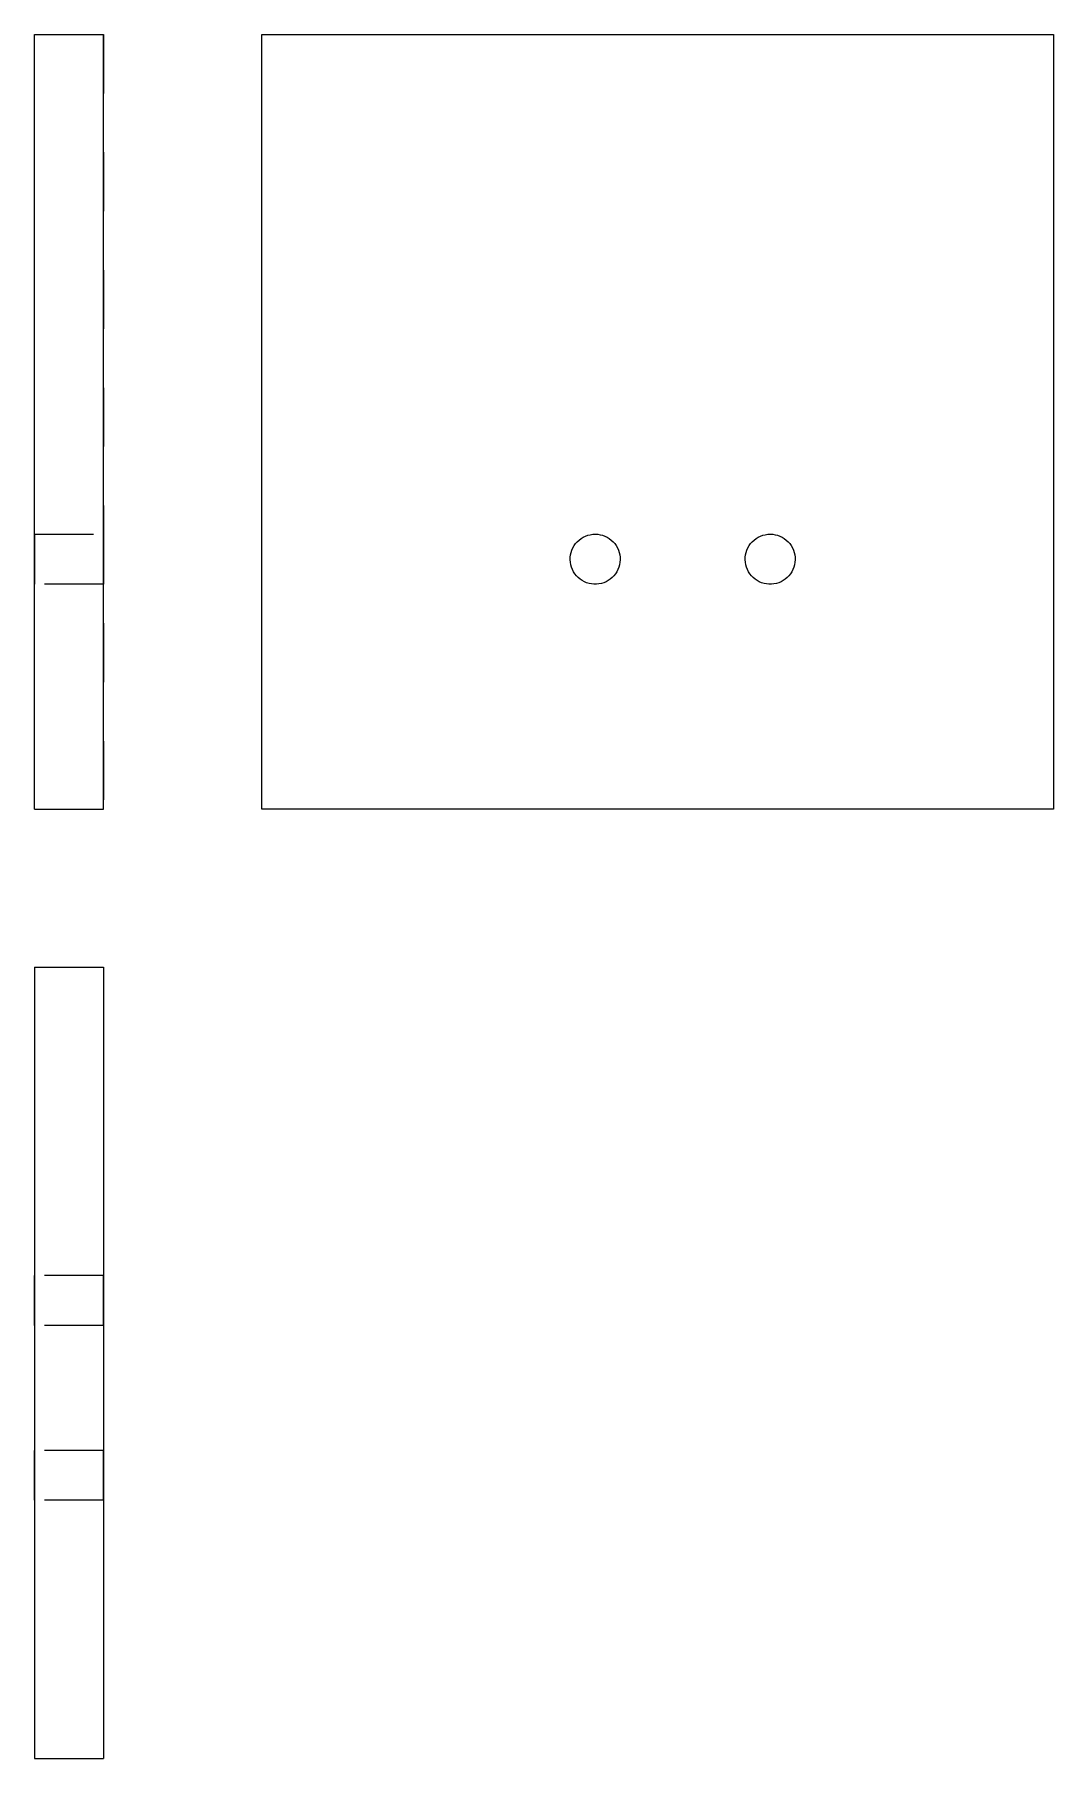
# Model space of a CAD drawing. Extents: x 0 to 1.73, y 0 to 2.93.
import ezdxf

# ---------------------------------------------------------------- set-up
doc = ezdxf.new("R2010")
doc.units = 0
doc.linetypes.add('HIDDEN', pattern=[0.067187, 0.044814, -0.022373])
for name, color, linetype in [('FRONT', 7, 'CONTINUOUS'), ('FRONT_HID', 7, 'HIDDEN'), ('LEFT', 7, 'CONTINUOUS'), ('TOP', 7, 'CONTINUOUS'), ('TOP_HID', 7, 'HIDDEN')]:
    doc.layers.add(name, color=color, linetype=linetype)

msp = doc.modelspace()

# ---------------------------------------------------------------- linework, layer by layer
at = {"layer": 'FRONT'}
for p, q in [((0, 2.927961), (0.117188, 2.927961)), ((0, 1.6125), (0, 2.927961)), ((0.117188, 1.6125), (0.117188, 2.927961)), ((0, 1.6125), (0.117188, 1.6125))]:
    msp.add_line(p, q, dxfattribs=at)
at = {"layer": 'FRONT_HID', "linetype": 'HIDDEN'}
for p, q in [((0.117188, 2.927961), (0.117188, 1.6125)), ((0, 2.079276), (0, 1.994408)), ((0, 1.994408), (0, 2.079276)), ((0, 2.079276), (0.117188, 2.079276)), ((0, 2.079276), (0, 1.994408)), ((0, 1.994408), (0, 2.079276)), ((0, 2.079276), (0.117188, 2.079276)), ((0.117188, 2.079276), (0.117188, 1.994408)), ((0.117188, 1.994408), (0.117188, 2.079276)), ((0.117188, 2.079276), (0.117188, 1.994408)), ((0.117188, 1.994408), (0.117188, 2.079276)), ((0.117188, 1.994408), (0, 1.994408)), ((0.117188, 1.994408), (0, 1.994408))]:
    msp.add_line(p, q, dxfattribs=at)
at = {"layer": 'LEFT'}
for p, q in [((0.385938, 1.6125), (0.385938, 2.927961)), ((0.385938, 2.927961), (1.729688, 2.927961)), ((1.729688, 2.927961), (1.729688, 1.6125)), ((0.943319, 2.078435), (0.947502, 2.079065)), ((0.947502, 2.079065), (0.951727, 2.079276)), ((0.951727, 2.079276), (0.955952, 2.079065)), ((0.955952, 2.079065), (0.960135, 2.078435)), ((1.240358, 2.078435), (1.244541, 2.079065)), ((1.244541, 2.079065), (1.248766, 2.079276)), ((1.248766, 2.079276), (1.252992, 2.079065)), ((1.252992, 2.079065), (1.257175, 2.078435)), ((0.910879, 2.048335), (0.912226, 2.052345)), ((0.912226, 2.052345), (0.913966, 2.056201)), ((0.913966, 2.056201), (0.916081, 2.059865)), ((0.916081, 2.059865), (0.918551, 2.063299)), ((0.918551, 2.063299), (0.92135, 2.066471)), ((0.92135, 2.066471), (0.924451, 2.069349)), ((0.924451, 2.069349), (0.927823, 2.071903)), ((0.927823, 2.071903), (0.931433, 2.074109)), ((0.931433, 2.074109), (0.935244, 2.075944)), ((0.935244, 2.075944), (0.939219, 2.077391)), ((0.939219, 2.077391), (0.943319, 2.078435)), ((0.960135, 2.078435), (0.964235, 2.077391)), ((0.964235, 2.077391), (0.96821, 2.075944)), ((0.96821, 2.075944), (0.972021, 2.074109)), ((0.972021, 2.074109), (0.975631, 2.071903)), ((0.975631, 2.071903), (0.979003, 2.069349)), ((0.979003, 2.069349), (0.982104, 2.066471)), ((0.982104, 2.066471), (0.984903, 2.063299)), ((0.984903, 2.063299), (0.987373, 2.059865)), ((0.987373, 2.059865), (0.989488, 2.056201)), ((0.989488, 2.056201), (0.991228, 2.052345)), ((0.991228, 2.052345), (0.992575, 2.048335)), ((1.207918, 2.048335), (1.209266, 2.052345)), ((1.209266, 2.052345), (1.211005, 2.056201)), ((1.211005, 2.056201), (1.213121, 2.059865)), ((1.213121, 2.059865), (1.21559, 2.063299)), ((1.21559, 2.063299), (1.218389, 2.066471)), ((1.218389, 2.066471), (1.22149, 2.069349)), ((1.22149, 2.069349), (1.224862, 2.071903)), ((1.224862, 2.071903), (1.228472, 2.074109)), ((1.228472, 2.074109), (1.232284, 2.075944)), ((1.232284, 2.075944), (1.236259, 2.077391)), ((1.236259, 2.077391), (1.240358, 2.078435)), ((1.257175, 2.078435), (1.261274, 2.077391)), ((1.261274, 2.077391), (1.265249, 2.075944)), ((1.265249, 2.075944), (1.269061, 2.074109)), ((1.269061, 2.074109), (1.27267, 2.071903)), ((1.27267, 2.071903), (1.276043, 2.069349)), ((1.276043, 2.069349), (1.279144, 2.066471)), ((1.279144, 2.066471), (1.281943, 2.063299)), ((1.281943, 2.063299), (1.284412, 2.059865)), ((1.284412, 2.059865), (1.286527, 2.056201)), ((1.286527, 2.056201), (1.288267, 2.052345)), ((1.288267, 2.052345), (1.289615, 2.048335)), ((0.909306, 2.035784), (0.909411, 2.040013)), ((0.909622, 2.031566), (0.909306, 2.035784)), ((0.909411, 2.040013), (0.909937, 2.044211)), ((0.910357, 2.0274), (0.909622, 2.031566)), ((0.909937, 2.044211), (0.910879, 2.048335)), ((0.911502, 2.023327), (0.910357, 2.0274)), ((0.913048, 2.019389), (0.911502, 2.023327)), ((0.991952, 2.023327), (0.990406, 2.019389)), ((0.993097, 2.0274), (0.991952, 2.023327)), ((0.992575, 2.048335), (0.993517, 2.044211)), ((0.993832, 2.031566), (0.993097, 2.0274)), ((0.993517, 2.044211), (0.994043, 2.040013)), ((0.994148, 2.035784), (0.993832, 2.031566)), ((0.994043, 2.040013), (0.994148, 2.035784)), ((1.206345, 2.035784), (1.206451, 2.040013)), ((1.206662, 2.031566), (1.206345, 2.035784)), ((1.206451, 2.040013), (1.206977, 2.044211)), ((1.207396, 2.0274), (1.206662, 2.031566)), ((1.206977, 2.044211), (1.207918, 2.048335)), ((1.208542, 2.023327), (1.207396, 2.0274)), ((1.210087, 2.019389), (1.208542, 2.023327)), ((1.288991, 2.023327), (1.287445, 2.019389)), ((1.290137, 2.0274), (1.288991, 2.023327)), ((1.289615, 2.048335), (1.290556, 2.044211)), ((1.290871, 2.031566), (1.290137, 2.0274)), ((1.290556, 2.044211), (1.291082, 2.040013)), ((1.291187, 2.035784), (1.290871, 2.031566)), ((1.291082, 2.040013), (1.291187, 2.035784)), ((0.914978, 2.015625), (0.913048, 2.019389)), ((0.917273, 2.012071), (0.914978, 2.015625)), ((0.919911, 2.008764), (0.917273, 2.012071)), ((0.922864, 2.005736), (0.919911, 2.008764)), ((0.926105, 2.003016), (0.922864, 2.005736)), ((0.9296, 2.000633), (0.926105, 2.003016)), ((0.933315, 1.99861), (0.9296, 2.000633)), ((0.937214, 1.996967), (0.933315, 1.99861)), ((0.941256, 1.99572), (0.937214, 1.996967)), ((0.945402, 1.994882), (0.941256, 1.99572)), ((0.949612, 1.994461), (0.945402, 1.994882)), ((0.953842, 1.994461), (0.949612, 1.994461)), ((0.958051, 1.994882), (0.953842, 1.994461)), ((0.962198, 1.99572), (0.958051, 1.994882)), ((0.96624, 1.996967), (0.962198, 1.99572)), ((0.970138, 1.99861), (0.96624, 1.996967)), ((0.973854, 2.000633), (0.970138, 1.99861)), ((0.977349, 2.003016), (0.973854, 2.000633)), ((0.98059, 2.005736), (0.977349, 2.003016)), ((0.983543, 2.008764), (0.98059, 2.005736)), ((0.986181, 2.012071), (0.983543, 2.008764)), ((0.988476, 2.015625), (0.986181, 2.012071)), ((0.990406, 2.019389), (0.988476, 2.015625)), ((1.212017, 2.015625), (1.210087, 2.019389)), ((1.214312, 2.012071), (1.212017, 2.015625)), ((1.21695, 2.008764), (1.214312, 2.012071)), ((1.219904, 2.005736), (1.21695, 2.008764)), ((1.223144, 2.003016), (1.219904, 2.005736)), ((1.22664, 2.000633), (1.223144, 2.003016)), ((1.230355, 1.99861), (1.22664, 2.000633)), ((1.234253, 1.996967), (1.230355, 1.99861)), ((1.238295, 1.99572), (1.234253, 1.996967)), ((1.242442, 1.994882), (1.238295, 1.99572)), ((1.246651, 1.994461), (1.242442, 1.994882)), ((1.250882, 1.994461), (1.246651, 1.994461)), ((1.255091, 1.994882), (1.250882, 1.994461)), ((1.259237, 1.99572), (1.255091, 1.994882)), ((1.26328, 1.996967), (1.259237, 1.99572)), ((1.267178, 1.99861), (1.26328, 1.996967)), ((1.270893, 2.000633), (1.267178, 1.99861)), ((1.274388, 2.003016), (1.270893, 2.000633)), ((1.277629, 2.005736), (1.274388, 2.003016)), ((1.280583, 2.008764), (1.277629, 2.005736)), ((1.28322, 2.012071), (1.280583, 2.008764)), ((1.285516, 2.015625), (1.28322, 2.012071)), ((1.287445, 2.019389), (1.285516, 2.015625)), ((1.729688, 1.6125), (0.385938, 1.6125))]:
    msp.add_line(p, q, dxfattribs=at)
at = {"layer": 'TOP'}
for p, q in [((0, 1.34375), (0.117188, 1.34375)), ((0, 1.34375), (0, 0)), ((0.117188, 1.34375), (0.117188, 0)), ((0, 0), (0.117188, 0))]:
    msp.add_line(p, q, dxfattribs=at)
at = {"layer": 'TOP_HID', "linetype": 'HIDDEN'}
for p, q in [((0, 0.735526), (0, 0.820395)), ((0, 0.820395), (0, 0.777961)), ((0.117188, 0.820395), (0, 0.820395)), ((0.117188, 0.735526), (0.117188, 0.820395)), ((0.117188, 0.820395), (0.117188, 0.777961)), ((0, 0.777961), (0, 0.735526)), ((0.117188, 0.777961), (0.117188, 0.735526)), ((0.117188, 0.735526), (0, 0.735526)), ((0, 0.438487), (0, 0.523355)), ((0, 0.523355), (0, 0.480921)), ((0.117188, 0.523355), (0, 0.523355)), ((0.117188, 0.438487), (0.117188, 0.523355)), ((0.117188, 0.523355), (0.117188, 0.480921)), ((0, 0.480921), (0, 0.438487)), ((0.117188, 0.480921), (0.117188, 0.438487)), ((0.117188, 0.438487), (0, 0.438487))]:
    msp.add_line(p, q, dxfattribs=at)

doc.saveas('drawing.dxf')
